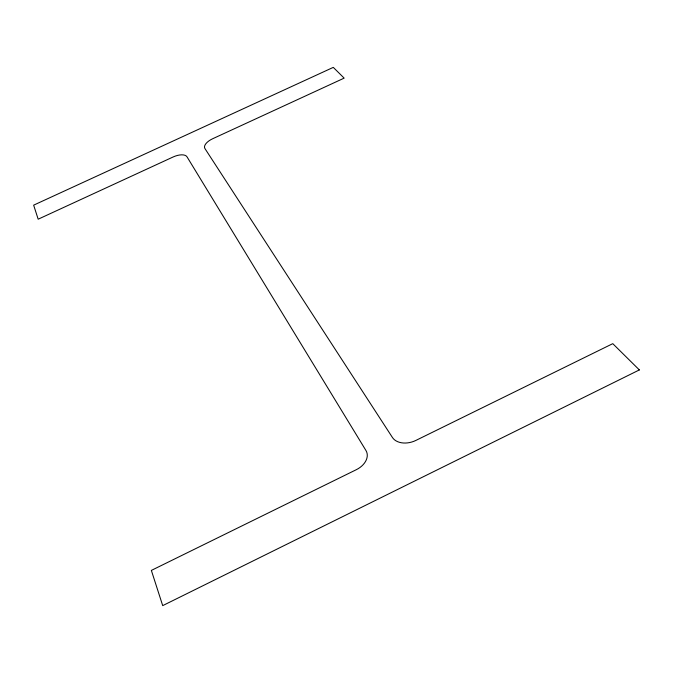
<?xml version="1.0" encoding="UTF-8"?>
<svg xmlns="http://www.w3.org/2000/svg" width="673" height="673" viewBox="0 0 673 673"><rect width="100%" height="100%" fill="white"/><g stroke="black" fill="none" stroke-linecap="round" stroke-linejoin="round"><path stroke-width="1.01" d="M639.35 369.923L162.706 605.624L151.358 570.41L356.295 469.704A18.154 12.779 -21.9 0 0 365.952 450.515L186.985 156.792A12.114 5.678 -23.2 0 0 173.146 156.969L38.176 219.196L33.65 205.156L333.278 67.376L344.155 78.127L212.66 138.747A12.072 5.645 -22.2 0 0 204.912 148.514L392.452 437.517A18.112 12.636 -18.4 0 0 415.872 440.428L612.775 343.659L639.35 369.923"/></g></svg>
